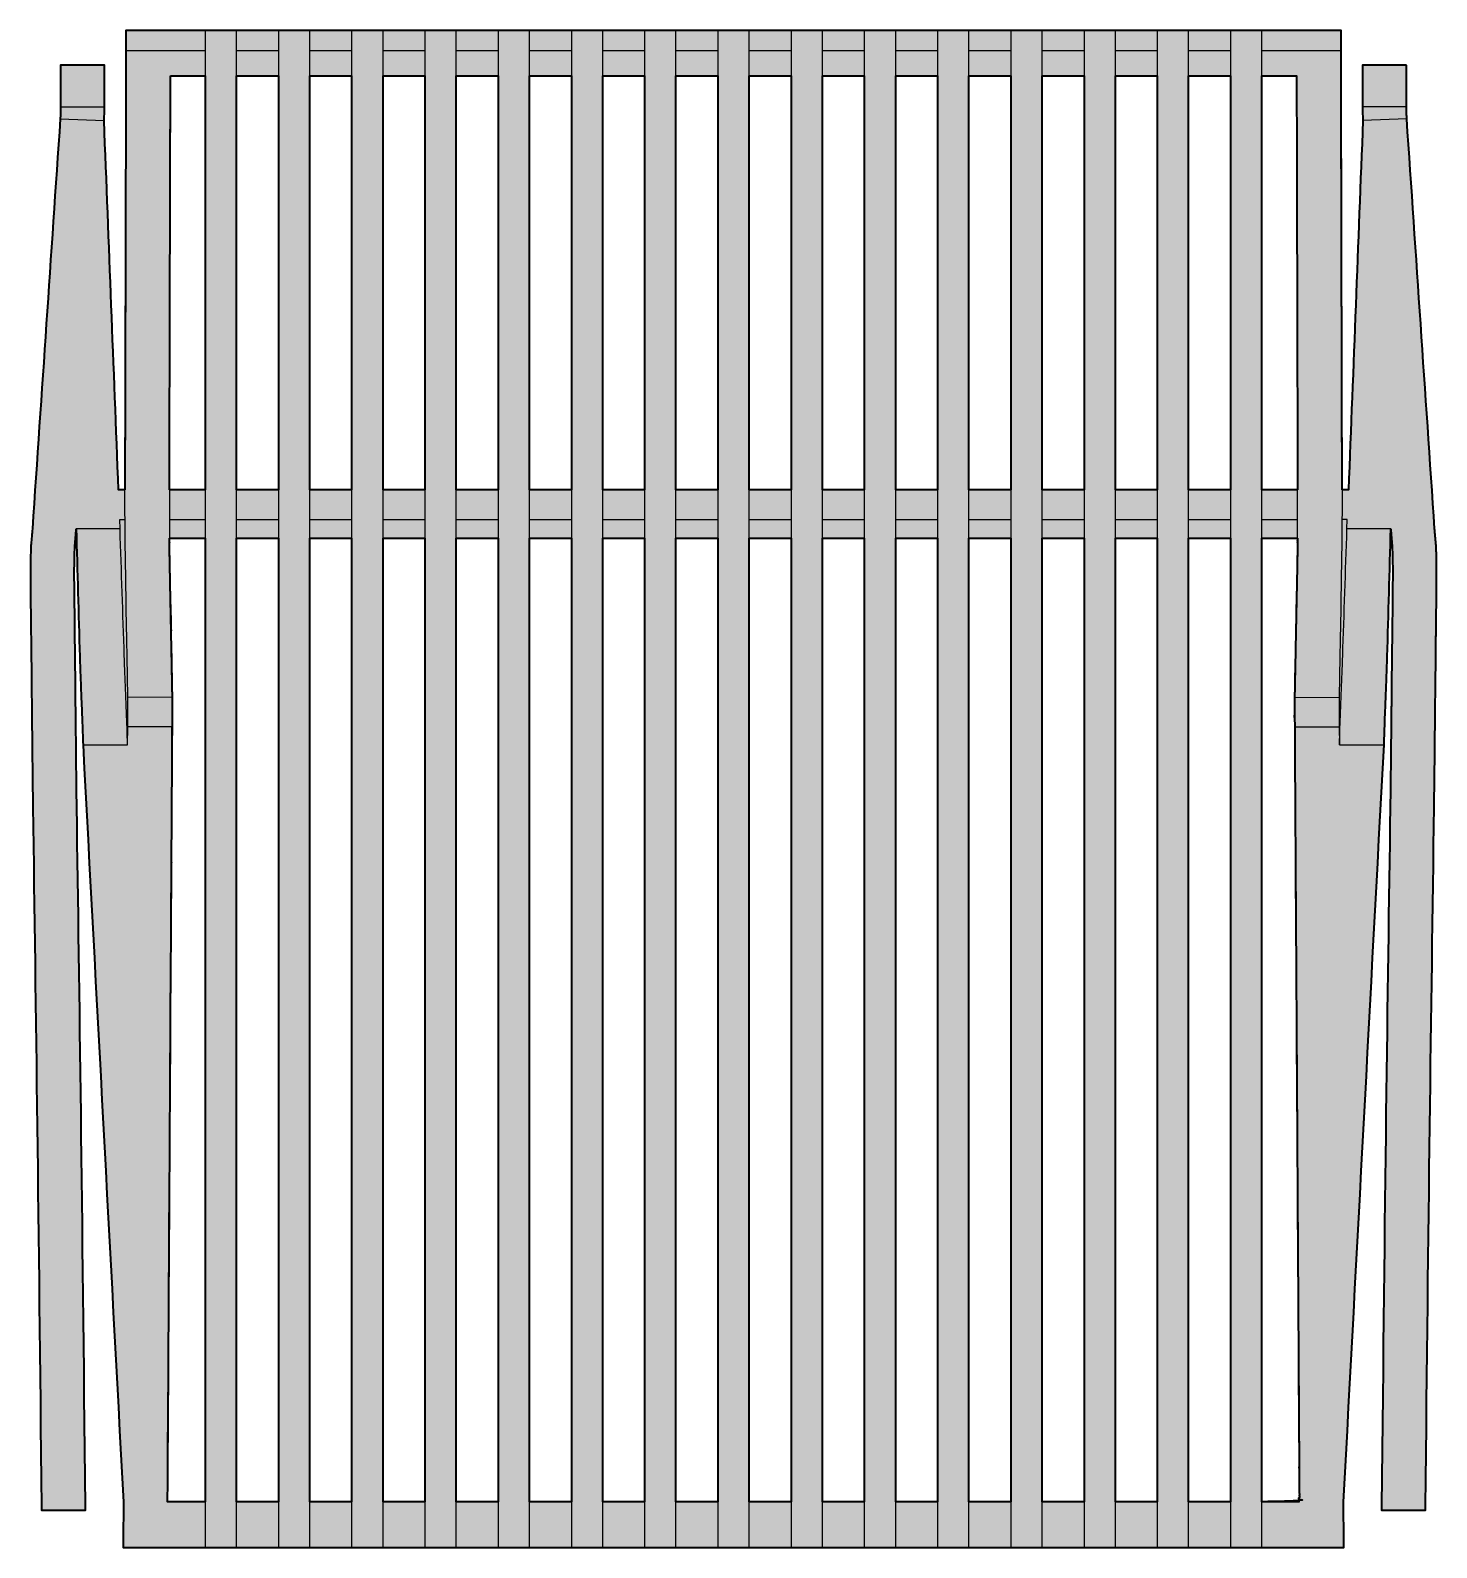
# Model space of a CAD drawing. Header units: millimetres. Extents: x 0 to 1866, y -1115 to 739.
# Drawn here: x 1123 to 1795, y -1111 to -386 of the extents above; entities that cross this region are included whole.
import ezdxf

# ---------------------------------------------------------------- set-up
doc = ezdxf.new("R2010")
doc.units = ezdxf.units.MM
doc.layers.add('Blocks', color=7, linetype='Continuous')
doc.layers.add('Blocks$Fill', color=7, linetype='Continuous', true_color=0xffffff)
doc.layers.add('Blocks$Inner', color=7, linetype='Continuous', lineweight=25, true_color=0x007f00)
doc.layers.add('Blocks$Outline', color=7, linetype='Continuous', lineweight=35, true_color=0xff3f3f)

# ---------------------------------------------------------------- blocks, each defined once
blk = doc.blocks.new('PK25 Lounge Chair Top')
at = {"layer": 'Blocks$Fill'}
h = blk.add_hatch(color=256, dxfattribs=at)
h.paths.add_polyline_path([(82.58, -374.52), (97.58, -374.52), (97.58, -374.52), (117.58, -374.52), (132.58, -374.52), (132.58, -374.52), (152.58, -374.52), (167.58, -374.52), (167.58, -374.52), (187.58, -374.52), (202.58, -374.52), (202.58, -374.52), (222.58, -374.52), (237.58, -374.52), (237.58, -374.52), (257.58, -374.52), (272.58, -374.52), (272.58, -374.52), (292.58, -374.52), (307.58, -374.52), (307.58, -374.52), (327.58, -374.52), (342.58, -374.52), (342.58, -374.52), (362.58, -374.52), (377.58, -374.52), (377.58, -374.52), (397.58, -374.52), (412.58, -374.52), (412.58, -374.52), (432.58, -374.52), (447.58, -374.52), (447.58, -374.52), (467.58, -374.52), (482.58, -374.52), (482.58, -374.52), (502.58, -374.52), (502.58, -374.52), (517.58, -374.52), (517.58, -374.52), (537.58, -374.52), (537.58, -374.52), (552.58, -374.52), (552.58, -374.52), (572.58, -374.52), (572.58, -374.52), (587.58, -374.52), (587.58, -374.52), (626.76, -374.52), (626.6, -352.6), (645.94, 9.06), (646.37, 21.3), (646.71, 29.81), (647.51, 51.38), (649.19, 112.26), (649.8, 104.57), (649.93, 101.37), (650.1, 93.57), (650.12, 89.37), (649.36, 20.91), (649.26, 9.82), (648.92, -20.55), (648.91, -20.83), (644.82, -354.47), (644.82, -356.68), (655.32, -356.68), (665.81, -356.68), (665.81, -355.58), (665.81, -354.47), (669.9, -20.67), (670.35, 20.71), (671.1, 89.18), (671.09, 93.56), (670.92, 101.73), (670.77, 105.08), (670.14, 112.26), (656.83, 308.21), (656.77, 309.44), (656.69, 312.51), (656.68, 313.94), (656.68, 333.94), (635.69, 333.93), (635.69, 313.91), (635.74, 310.43), (635.79, 308.79), (635.86, 307.4), (628.97, 130.93), (625.93, 130.93), (625.4, 350.38), (587.58, 350.38), (572.58, 350.38), (552.58, 350.38), (537.58, 350.38), (517.58, 350.38), (502.58, 350.38), (482.58, 350.38), (467.58, 350.38), (447.58, 350.38), (432.58, 350.38), (412.58, 350.38), (397.58, 350.38), (377.58, 350.38), (362.58, 350.38), (342.58, 350.38), (327.58, 350.38), (307.58, 350.38), (292.58, 350.38), (272.58, 350.38), (257.58, 350.38), (237.58, 350.38), (222.58, 350.38), (202.58, 350.38), (187.58, 350.38), (167.58, 350.38), (152.58, 350.38), (132.58, 350.38), (117.58, 350.38), (97.58, 350.38), (82.58, 350.38), (44.75, 350.38), (44.22, 130.93), (41.18, 130.93), (34.29, 307.4), (34.36, 308.79), (34.44, 312.25), (34.46, 313.91), (34.46, 333.93), (23.96, 333.94), (13.47, 333.94), (13.47, 313.94), (13.43, 310.9), (13.38, 309.44), (13.32, 308.21), (0.01, 112.26), (-0.62, 105.08), (-0.77, 101.73), (-0.94, 93.56), (-0.95, 89.18), (-0.2, 20.71), (-0.1, 9.63), (0.25, -20.71), (4.34, -354.47), (4.34, -355.58), (4.34, -356.68), (14.83, -356.68), (25.33, -356.68), (25.33, -354.47), (21.24, -20.83), (21.23, -20.55), (21.12, -11.54), (20.79, 20.91), (20.04, 89.37), (20.05, 93.57), (20.22, 101.37), (20.36, 104.57), (20.96, 112.26), (22.64, 51.38), (22.86, 45.26), (23.78, 21.3), (24.21, 9.06), (43.55, -352.6), (43.39, -374.52), (64.5, -374.52)], flags=0)
h.paths.add_polyline_path([(587.58, 130.93), (587.58, 328.84), (604.16, 328.84), (604.64, 130.93)], flags=0)
h.paths.add_polyline_path([(604.68, 107.84), (604.68, 106.72), (603.2, 31.89), (603.29, 9.06), (605.5, -352.6), (587.58, -352.6), (587.58, 107.84)], flags=0)
h.paths.add_polyline_path([(572.58, 107.84), (572.58, -352.6), (552.58, -352.6), (552.58, 107.84)], flags=0)
h.paths.add_polyline_path([(572.58, 130.93), (552.58, 130.93), (552.58, 328.84), (572.58, 328.84)], flags=0)
h.paths.add_polyline_path([(517.58, 130.93), (517.58, 328.84), (537.58, 328.84), (537.58, 130.93)], flags=0)
h.paths.add_polyline_path([(537.58, 107.84), (537.58, -352.6), (517.58, -352.6), (517.58, 107.84)], flags=0)
h.paths.add_polyline_path([(482.58, 107.84), (502.58, 107.84), (502.58, -352.6), (482.58, -352.6)], flags=0)
h.paths.add_polyline_path([(482.58, 130.93), (482.58, 328.84), (502.58, 328.84), (502.58, 130.93)], flags=0)
h.paths.add_polyline_path([(447.58, 130.93), (447.58, 328.84), (467.58, 328.84), (467.58, 130.93)], flags=0)
h.paths.add_polyline_path([(467.58, 107.84), (467.58, -352.6), (447.58, -352.6), (447.58, 107.84)], flags=0)
h.paths.add_polyline_path([(432.58, 107.84), (432.58, -352.6), (412.58, -352.6), (412.58, 107.84)], flags=0)
h.paths.add_polyline_path([(412.58, 130.93), (412.58, 328.84), (432.58, 328.84), (432.58, 130.93)], flags=0)
h.paths.add_polyline_path([(377.58, 130.93), (377.58, 328.84), (397.58, 328.84), (397.58, 130.93)], flags=0)
h.paths.add_polyline_path([(397.58, 107.84), (397.58, -352.6), (377.58, -352.6), (377.58, 107.84)], flags=0)
h.paths.add_polyline_path([(342.58, 107.84), (362.58, 107.84), (362.58, -352.6), (342.58, -352.6)], flags=0)
h.paths.add_polyline_path([(362.58, 130.93), (342.58, 130.93), (342.58, 328.84), (362.58, 328.84)], flags=0)
h.paths.add_polyline_path([(327.58, 130.93), (307.58, 130.93), (307.58, 328.84), (327.58, 328.84)], flags=0)
h.paths.add_polyline_path([(307.58, 107.84), (327.58, 107.84), (327.58, -352.6), (307.58, -352.6)], flags=0)
h.paths.add_polyline_path([(292.58, 107.84), (292.58, -352.6), (272.58, -352.6), (272.58, 107.84)], flags=0)
h.paths.add_polyline_path([(292.58, 130.93), (272.58, 130.93), (272.58, 328.84), (292.58, 328.84)], flags=0)
h.paths.add_polyline_path([(257.58, 130.93), (237.58, 130.93), (237.58, 328.84), (257.58, 328.84)], flags=0)
h.paths.add_polyline_path([(257.58, 107.84), (257.58, -352.6), (237.58, -352.6), (237.58, 107.84)], flags=0)
h.paths.add_polyline_path([(222.58, 107.84), (222.58, -352.6), (202.58, -352.6), (202.58, 107.84)], flags=0)
h.paths.add_polyline_path([(222.58, 130.93), (202.58, 130.93), (202.58, 328.84), (222.58, 328.84)], flags=0)
h.paths.add_polyline_path([(167.58, 130.93), (167.58, 328.84), (187.58, 328.84), (187.58, 130.93)], flags=0)
h.paths.add_polyline_path([(167.58, 107.84), (187.58, 107.84), (187.58, -352.6), (167.58, -352.6)], flags=0)
h.paths.add_polyline_path([(152.58, 107.84), (152.58, -352.6), (132.58, -352.6), (132.58, 107.84)], flags=0)
h.paths.add_polyline_path([(152.58, 130.93), (132.58, 130.93), (132.58, 328.84), (152.58, 328.84)], flags=0)
h.paths.add_polyline_path([(117.58, 130.93), (97.58, 130.93), (97.58, 328.84), (117.58, 328.84)], flags=0)
h.paths.add_polyline_path([(117.58, 107.84), (117.58, -352.6), (97.58, -352.6), (97.58, 107.84)], flags=0)
h.paths.add_polyline_path([(65.51, 130.93), (66.02, 328.84), (82.58, 328.84), (82.58, 130.93)], flags=0)
h.paths.add_polyline_path([(66.51, -47.14), (66.51, -47.14), (66.51, -47.14), (66.86, 9.06), (66.9, 17.69), (65.47, 106.72), (65.47, 107.84), (82.58, 107.84), (82.58, -352.6), (64.65, -352.6), (66.51, -47.18)], flags=0)
at = {"layer": 'Blocks$Inner'}
for p, q in [((44.75, 350.38), (625.4, 350.38)), ((44.74, 340.94), (82.58, 340.94)), ((97.58, 340.94), (117.58, 340.94)), ((132.58, 340.94), (152.58, 340.94)), ((167.58, 340.94), (187.58, 340.94)), ((202.58, 340.94), (222.58, 340.95)), ((237.58, 340.95), (257.58, 340.95)), ((272.58, 340.95), (292.58, 340.95)), ((307.58, 340.95), (327.58, 340.95)), ((342.58, 340.95), (362.58, 340.95)), ((377.58, 340.95), (397.58, 340.95)), ((412.58, 340.95), (432.58, 340.96)), ((447.58, 340.96), (467.58, 340.96)), ((482.58, 340.96), (502.58, 340.96)), ((517.58, 340.96), (537.58, 340.96)), ((552.58, 340.96), (572.58, 340.96)), ((587.58, 340.96), (625.42, 340.96)), ((82.58, 328.84), (65.99, 328.84)), ((117.58, 328.84), (97.58, 328.84)), ((152.58, 328.84), (132.58, 328.84)), ((187.58, 328.84), (167.58, 328.84)), ((222.58, 328.84), (202.58, 328.84)), ((257.58, 328.84), (237.58, 328.84)), ((292.58, 328.84), (272.58, 328.84)), ((327.58, 328.84), (307.58, 328.84)), ((362.58, 328.84), (342.58, 328.84)), ((397.58, 328.84), (377.58, 328.84)), ((432.58, 328.84), (412.58, 328.84)), ((467.58, 328.84), (447.58, 328.84)), ((502.58, 328.84), (482.58, 328.84)), ((537.58, 328.84), (517.58, 328.84)), ((572.58, 328.84), (552.58, 328.84)), ((635.69, 313.91), (635.69, 313.44)), ((13.32, 308.21), (34.29, 307.4)), ((656.83, 308.21), (635.86, 307.4)), ((44.22, 130.93), (41.18, 130.93)), ((82.58, 130.93), (65.51, 130.93)), ((117.58, 130.93), (97.58, 130.93)), ((152.58, 130.93), (132.58, 130.93)), ((187.58, 130.93), (167.58, 130.93)), ((222.58, 130.93), (202.58, 130.93)), ((257.58, 130.93), (237.58, 130.93)), ((292.58, 130.93), (272.58, 130.93)), ((327.58, 130.93), (307.58, 130.93)), ((362.58, 130.93), (342.58, 130.93)), ((397.58, 130.93), (377.58, 130.93)), ((432.58, 130.93), (412.58, 130.93)), ((467.58, 130.93), (447.58, 130.93)), ((502.58, 130.93), (482.58, 130.93)), ((537.58, 130.93), (517.58, 130.93)), ((572.58, 130.93), (552.58, 130.93)), ((604.64, 130.93), (587.58, 130.93)), ((625.93, 130.93), (628.97, 130.93)), ((65.47, 116.81), (82.58, 116.81)), ((97.58, 116.81), (117.58, 116.81)), ((132.58, 116.81), (152.58, 116.81)), ((167.58, 116.81), (187.58, 116.81)), ((202.58, 116.81), (222.58, 116.81)), ((237.58, 116.81), (257.58, 116.81)), ((272.58, 116.81), (292.58, 116.81)), ((307.58, 116.81), (327.58, 116.81)), ((342.58, 116.81), (362.58, 116.81)), ((377.58, 116.81), (397.58, 116.81)), ((412.58, 116.81), (432.58, 116.81)), ((447.58, 116.81), (467.58, 116.81)), ((482.58, 116.81), (502.58, 116.81)), ((517.58, 116.81), (537.58, 116.81)), ((552.58, 116.81), (572.58, 116.81)), ((587.58, 116.81), (604.68, 116.81)), ((65.47, 107.84), (82.58, 107.84)), ((97.58, 107.84), (117.58, 107.84)), ((132.58, 107.84), (152.58, 107.84)), ((167.58, 107.84), (187.58, 107.84)), ((202.58, 107.84), (222.58, 107.84)), ((237.58, 107.84), (257.58, 107.84)), ((272.58, 107.84), (292.58, 107.84)), ((307.58, 107.84), (327.58, 107.84)), ((342.58, 107.84), (362.58, 107.84)), ((377.58, 107.84), (397.58, 107.84)), ((412.58, 107.84), (432.58, 107.84)), ((447.58, 107.84), (467.58, 107.84)), ((482.58, 107.84), (502.58, 107.84)), ((517.58, 107.84), (537.58, 107.84)), ((552.58, 107.84), (572.58, 107.84)), ((587.58, 107.84), (604.68, 107.84)), ((20.04, 89.37), (20.37, 61.71)), ((20.79, 20.91), (20.04, 89.37)), ((649.36, 20.91), (650.12, 89.37)), ((650.12, 89.37), (649.78, 61.71)), ((66.95, 31.89), (45.63, 31.79)), ((603.2, 31.89), (624.52, 31.79)), ((23.78, 21.3), (24.21, 9.06)), ((45.54, 9.06), (45.11, 21.3)), ((66.9, 17.69), (45.57, 17.69)), ((603.25, 17.69), (624.58, 17.69)), ((624.61, 9.06), (625.04, 21.3)), ((645.94, 9.06), (646.37, 21.3)), ((21.24, -20.83), (21.23, -20.55)), ((648.91, -20.83), (648.92, -20.55))]:
    blk.add_line(p, q, dxfattribs=at)
for points in [[(82.58, -374.52), (97.58, -374.52), (97.58, 350.38), (82.58, 350.38)], [(117.58, -374.52), (132.58, -374.52), (132.58, 350.38), (117.58, 350.38)], [(152.58, -374.52), (167.58, -374.52), (167.58, 350.38), (152.58, 350.38)], [(187.58, -374.52), (202.58, -374.52), (202.58, 350.38), (187.58, 350.38)], [(222.58, -374.52), (237.58, -374.52), (237.58, 350.38), (222.58, 350.38)], [(257.58, -374.52), (272.58, -374.52), (272.58, 350.38), (257.58, 350.38)], [(292.58, -374.52), (307.58, -374.52), (307.58, 350.38), (292.58, 350.38)], [(327.58, -374.52), (342.58, -374.52), (342.58, 350.38), (327.58, 350.38)], [(362.58, -374.52), (377.58, -374.52), (377.58, 350.38), (362.58, 350.38)], [(397.58, -374.52), (412.58, -374.52), (412.58, 350.38), (397.58, 350.38)], [(432.58, -374.52), (447.58, -374.52), (447.58, 350.38), (432.58, 350.38)], [(467.58, -374.52), (482.58, -374.52), (482.58, 350.38), (467.58, 350.38)], [(502.58, -374.52), (517.58, -374.52), (517.58, 350.38), (502.58, 350.38)], [(537.58, -374.52), (552.58, -374.52), (552.58, 350.38), (537.58, 350.38)], [(572.58, -374.52), (587.58, -374.52), (587.58, 350.38), (572.58, 350.38)], [(656.68, 333.94), (656.68, 313.94), (646.19, 313.92), (635.69, 313.91), (635.69, 333.93), (646.19, 333.94)]]:
    blk.add_lwpolyline(points, close=True, dxfattribs=at)
for points in [[(34.46, 313.91), (34.46, 333.93), (23.96, 333.94), (13.47, 333.94), (13.47, 313.94), (23.96, 313.92), (34.46, 313.91), (34.46, 313.44)], [(604.16, 328.84), (587.58, 328.84)], [(41.91, 112.26), (41.74, 116.81), (44.28, 116.81)], [(628.24, 112.26), (628.41, 116.81), (625.87, 116.81)], [(20.36, 104.57), (20.96, 112.26)], [(41.91, 112.26), (31.44, 112.26), (20.96, 112.26)], [(649.19, 112.26), (638.71, 112.26), (628.24, 112.26)], [(649.8, 104.57), (649.19, 112.26)], [(66.95, 31.89), (66.9, 17.69), (66.86, 9.06)], [(603.29, 9.06), (603.25, 17.69), (603.2, 31.89)], [(24.21, 9.06), (45.54, 9.06), (45.57, 17.69)], [(624.58, 17.69), (624.61, 9.06), (645.94, 9.06)], [(4.34, -354.47), (4.34, -355.58), (4.34, -356.68), (14.83, -356.68), (25.33, -356.68), (25.33, -354.47)], [(43.55, -352.6), (43.39, -374.52), (64.5, -374.52), (609.88, -374.52), (626.76, -374.52), (626.6, -352.6)], [(665.81, -354.47), (665.81, -355.58), (665.81, -356.68), (655.32, -356.68), (644.82, -356.68), (644.82, -354.47)]]:
    blk.add_lwpolyline(points, dxfattribs=at)
for points, degree in [([(44.21, 124.82), (44.39, 199.09), (44.57, 273.37), (44.75, 350.38)], 3), ([(625.4, 350.38), (625.58, 273), (625.76, 198.9), (625.94, 124.82)], 3), ([(66.02, 328.84), (65.84, 265.81), (65.65, 190.74), (65.47, 115.67)], 3), ([(604.68, 115.67), (604.5, 190.74), (604.31, 265.81), (604.16, 328.84)], 3), ([(13.32, 308.21), (8.88, 242.89), (4.45, 177.58), (0.01, 112.26)], 3), ([(41.18, 130.93), (38.89, 189.75), (36.59, 248.57), (34.29, 307.4)], 3), ([(628.97, 130.93), (631.27, 189.75), (633.56, 248.57), (635.86, 307.4)], 3), ([(656.83, 308.21), (661.27, 242.89), (665.7, 177.58), (670.14, 112.26)], 3), ([(45.63, 31.79), (44.64, 88.41), (44.42, 100.54), (44.21, 124.82)], 3), ([(625.94, 124.82), (625.73, 100.54), (625.52, 88.41), (624.52, 31.79)], 3), ([(0.01, 112.26), (-0.62, 105.08)], 1), ([(20.96, 112.26), (21.52, 91.97), (22.08, 71.68), (22.64, 51.38)], 3), ([(43.96, 51.54), (43.28, 71.78), (42.59, 92.02), (41.91, 112.26)], 3), ([(626.19, 51.54), (626.88, 71.78), (627.56, 92.02), (628.24, 112.26)], 3), ([(647.51, 51.38), (648.07, 71.68), (648.63, 91.97), (649.19, 112.26)], 3), ([(670.14, 112.26), (670.77, 105.08)], 1), ([(65.47, 106.72), (65.96, 81.78), (66.46, 56.83), (66.95, 31.89)], 3), ([(603.2, 31.89), (603.69, 56.83), (604.19, 81.78), (604.68, 106.72)], 3), ([(-0.95, 89.18), (-0.2, 20.71)], 1), ([(671.1, 89.18), (670.35, 20.71)], 1), ([(66.23, 72.69), (66.3, 69.65), (66.37, 66.62), (66.44, 63.59)], 3), ([(603.92, 72.69), (603.85, 69.65), (603.78, 66.62), (603.71, 63.59)], 3), ([(24.21, 9.06), (30.66, -111.5), (37.04, -232.06), (43.55, -352.6)], 3), ([(66.86, 9.06), (66.11, -111.5), (65.39, -232.05), (64.65, -352.6)], 3), ([(605.5, -352.6), (604.76, -232.05), (604.04, -111.5), (603.29, 9.06)], 3), ([(626.6, -352.6), (633.12, -232.06), (639.49, -111.5), (645.94, 9.06)], 3), ([(0.25, -20.71), (1.61, -119.26), (2.98, -217.52), (4.34, -354.47)], 3), ([(25.33, -354.47), (23.96, -209.54), (22.6, -111.31), (21.24, -20.83)], 3), ([(644.82, -354.47), (646.19, -209.54), (647.56, -111.31), (648.91, -20.83)], 3), ([(669.9, -20.67), (668.54, -119.26), (667.17, -217.52), (665.81, -354.47)], 3), ([(64.65, -352.6), (65.6, -352.6), (66.55, -352.6), (82.58, -352.6)], 3), ([(97.58, -352.6), (101.89, -352.6), (108.36, -352.6), (117.58, -352.6)], 3), ([(132.58, -352.6), (138.48, -352.6), (145.13, -352.6), (152.58, -352.6)], 3), ([(167.58, -352.6), (173.78, -352.6), (180.44, -352.6), (187.58, -352.6)], 3), ([(202.58, -352.6), (208.91, -352.6), (215.57, -352.6), (222.58, -352.6)], 3), ([(237.58, -352.6), (243.98, -352.6), (250.65, -352.6), (257.58, -352.6)], 3), ([(272.58, -352.6), (279.03, -352.6), (285.69, -352.6), (292.58, -352.6)], 3), ([(307.58, -352.6), (314.06, -352.6), (320.73, -352.6), (327.58, -352.6)], 3), ([(342.58, -352.6), (349.08, -352.6), (355.75, -352.6), (362.58, -352.6)], 3), ([(377.58, -352.6), (384.1, -352.6), (390.77, -352.6), (397.58, -352.6)], 3), ([(412.58, -352.6), (419.12, -352.6), (425.78, -352.6), (432.58, -352.6)], 3), ([(447.58, -352.6), (454.13, -352.6), (460.8, -352.6), (467.58, -352.6)], 3), ([(482.58, -352.6), (489.14, -352.6), (495.81, -352.6), (502.58, -352.6)], 3), ([(517.58, -352.6), (524.15, -352.6), (530.81, -352.6), (537.58, -352.6)], 3), ([(552.58, -352.6), (559.15, -352.6), (565.82, -352.6), (572.58, -352.6)], 3), ([(587.58, -352.6), (593.48, -352.6), (599.46, -352.6), (605.5, -352.6)], 3)]:
    blk.add_open_spline(points, degree=degree, dxfattribs=at)
for points, knots in [([(13.47, 313.94), (13.47, 313.48), (13.46, 312.42), (13.43, 310.87), (13.38, 309.41), (13.34, 308.58), (13.32, 308.21)], [-10.905629, -10.905629, -10.905629, -10.905629, -8.454118, -5.619258, -2.784398, 0, 0, 0, 0]), ([(34.29, 307.4), (34.31, 307.82), (34.36, 308.76), (34.41, 310.4), (34.45, 312.15), (34.46, 313.35), (34.46, 313.91)], [288.813173, 288.813173, 288.813173, 288.813173, 291.597571, 294.432431, 297.267291, 299.718802, 299.718802, 299.718802, 299.718802]), ([(635.86, 307.4), (635.84, 307.82), (635.79, 308.76), (635.74, 310.4), (635.7, 312.15), (635.7, 313.35), (635.69, 313.91)], [288.813173, 288.813173, 288.813173, 288.813173, 291.597571, 294.432431, 297.267291, 299.718802, 299.718802, 299.718802, 299.718802]), ([(656.68, 313.94), (656.68, 313.48), (656.69, 312.42), (656.72, 310.87), (656.77, 309.41), (656.81, 308.58), (656.83, 308.21)], [-10.905629, -10.905629, -10.905629, -10.905629, -8.454118, -5.619258, -2.784398, 0, 0, 0, 0]), ([(-0.62, 105.08), (-0.68, 104.06), (-0.77, 101.79), (-0.88, 97.88), (-0.94, 93.62), (-0.95, 90.65), (-0.95, 89.18)], [323.21844, 323.21844, 323.21844, 323.21844, 326.595882, 330.033383, 333.470883, 336.848325, 336.848325, 336.848325, 336.848325]), ([(20.04, 89.37), (20.03, 90.79), (20.05, 93.63), (20.11, 97.7), (20.21, 101.43), (20.3, 103.59), (20.36, 104.57)], [1346.632609, 1346.632609, 1346.632609, 1346.632609, 1350.010051, 1353.447551, 1356.885052, 1360.262494, 1360.262494, 1360.262494, 1360.262494]), ([(650.12, 89.37), (650.12, 90.79), (650.11, 93.63), (650.05, 97.7), (649.94, 101.43), (649.85, 103.59), (649.8, 104.57)], [1346.632609, 1346.632609, 1346.632609, 1346.632609, 1350.010051, 1353.447551, 1356.885052, 1360.262494, 1360.262494, 1360.262494, 1360.262494]), ([(670.77, 105.08), (670.83, 104.06), (670.93, 101.79), (671.03, 97.88), (671.09, 93.62), (671.1, 90.65), (671.1, 89.18)], [323.21844, 323.21844, 323.21844, 323.21844, 326.595882, 330.033383, 333.470883, 336.848325, 336.848325, 336.848325, 336.848325]), ([(22.64, 51.38), (22.71, 49.54), (22.85, 45.39), (23.13, 38.08), (23.44, 29.94), (23.67, 24.19), (23.78, 21.3)], [98.257339, 98.257339, 98.257339, 98.257339, 105.820045, 113.519564, 121.219083, 128.781789, 128.781789, 128.781789, 128.781789]), ([(45.11, 21.3), (44.99, 24.18), (44.76, 29.93), (44.45, 38.09), (44.17, 45.47), (44.02, 49.67), (43.96, 51.54)], [0, 0, 0, 0, 7.562706, 15.262225, 22.961744, 30.52445, 30.52445, 30.52445, 30.52445]), ([(625.04, 21.3), (625.16, 24.18), (625.39, 29.93), (625.7, 38.09), (625.98, 45.47), (626.13, 49.67), (626.19, 51.54)], [0, 0, 0, 0, 7.562706, 15.262225, 22.961744, 30.52445, 30.52445, 30.52445, 30.52445]), ([(646.37, 21.3), (646.48, 24.19), (646.71, 29.94), (647.03, 38.08), (647.3, 45.39), (647.45, 49.54), (647.51, 51.38)], [1506.635387, 1506.635387, 1506.635387, 1506.635387, 1514.198092, 1521.897612, 1529.597131, 1537.159837, 1537.159837, 1537.159837, 1537.159837]), ([(-0.2, 20.71), (-0.17, 17.02), (-0.1, 9.52), (0.01, -1.48), (0.13, -11.76), (0.21, -17.91), (0.25, -20.71)], [405.315547, 405.315547, 405.315547, 405.315547, 415.353929, 425.571569, 435.789208, 445.657445, 445.657445, 445.657445, 445.657445]), ([(21.23, -20.55), (21.2, -17.74), (21.12, -11.59), (21, -1.3), (20.89, 9.71), (20.82, 17.21), (20.79, 20.91)], [1237.823489, 1237.823489, 1237.823489, 1237.823489, 1247.691726, 1257.909365, 1268.127005, 1278.165387, 1278.165387, 1278.165387, 1278.165387]), ([(648.92, -20.55), (648.95, -17.74), (649.03, -11.59), (649.15, -1.3), (649.26, 9.71), (649.33, 17.21), (649.36, 20.91)], [1237.823489, 1237.823489, 1237.823489, 1237.823489, 1247.691726, 1257.909365, 1268.127005, 1278.165387, 1278.165387, 1278.165387, 1278.165387]), ([(670.35, 20.71), (670.32, 17.02), (670.25, 9.52), (670.14, -1.48), (670.02, -11.76), (669.94, -17.91), (669.9, -20.67)], [405.315547, 405.315547, 405.315547, 405.315547, 415.353929, 425.571569, 435.789208, 445.657445, 445.657445, 445.657445, 445.657445])]:
    blk.add_open_spline(points, degree=3, knots=knots, dxfattribs=at)
for points, weights in [([(65.47, 115.67), (65.47, 112.04), (65.47, 106.72)], [0.859580134679, 0.845273901106, 0.864927682449]), ([(604.68, 106.72), (604.68, 112.04), (604.68, 115.67)], [0.864927682449, 0.845273901106, 0.859580134679])]:
    blk.add_rational_spline(points, weights, degree=2, dxfattribs=at)
for points, weights, knots in [([(45.57, 17.69), (45.58, 19.29), (45.59, 20.9), (45.63, 26.75), (45.63, 31.79)], [0.945619357283, 0.969668629315, 1, 0.897991165727, 0.867037593928], [29.9600425, 29.9600425, 29.9600425, 30.1227106, 30.1227106, 30.6697875, 30.6697875, 30.6697875]), ([(624.52, 31.79), (624.52, 26.75), (624.56, 20.9), (624.57, 19.29), (624.58, 17.69)], [0.867037593928, 0.897991165727, 1, 0.969668629315, 0.945619357283], [1473.7496551, 1473.7496551, 1473.7496551, 1474.296732, 1474.296732, 1474.4594002, 1474.4594002, 1474.4594002])]:
    blk.add_rational_spline(points, weights, degree=2, knots=knots, dxfattribs=at)
at = {"layer": 'Blocks$Outline'}
for points in [[(97.58, 350.38), (82.58, 350.38)], [(132.58, 350.38), (117.58, 350.38)], [(167.58, 350.38), (152.58, 350.38)], [(202.58, 350.38), (187.58, 350.38)], [(237.58, 350.38), (222.58, 350.38)], [(272.58, 350.38), (257.58, 350.38)], [(307.58, 350.38), (292.58, 350.38)], [(342.58, 350.38), (327.58, 350.38)], [(377.58, 350.38), (362.58, 350.38)], [(412.58, 350.38), (397.58, 350.38)], [(447.58, 350.38), (432.58, 350.38)], [(482.58, 350.38), (467.58, 350.38)], [(517.58, 350.38), (502.58, 350.38)], [(552.58, 350.38), (537.58, 350.38)], [(587.58, 350.38), (572.58, 350.38)], [(656.68, 333.94), (646.19, 333.94), (635.69, 333.93), (635.69, 313.91)], [(656.68, 313.94), (656.68, 333.94)], [(66.02, 328.84), (82.58, 328.84)], [(82.58, 328.84), (82.58, 130.93)], [(97.58, 130.93), (97.58, 328.84)], [(97.58, 328.84), (117.58, 328.84)], [(117.58, 328.84), (117.58, 130.93)], [(132.58, 130.93), (132.58, 328.84)], [(132.58, 328.84), (152.58, 328.84)], [(152.58, 328.84), (152.58, 130.93)], [(167.58, 130.93), (167.58, 328.84)], [(167.58, 328.84), (187.58, 328.84)], [(187.58, 328.84), (187.58, 130.93)], [(202.58, 130.93), (202.58, 328.84)], [(202.58, 328.84), (222.58, 328.84)], [(222.58, 328.84), (222.58, 130.93)], [(237.58, 130.93), (237.58, 328.84)], [(237.58, 328.84), (257.58, 328.84)], [(257.58, 328.84), (257.58, 130.93)], [(272.58, 130.93), (272.58, 328.84)], [(272.58, 328.84), (292.58, 328.84)], [(292.58, 328.84), (292.58, 130.93)], [(307.58, 130.93), (307.58, 328.84)], [(307.58, 328.84), (327.58, 328.84)], [(327.58, 328.84), (327.58, 130.93)], [(342.58, 130.93), (342.58, 328.84)], [(342.58, 328.84), (362.58, 328.84)], [(362.58, 328.84), (362.58, 130.93)], [(377.58, 130.93), (377.58, 328.84)], [(377.58, 328.84), (397.58, 328.84)], [(397.58, 328.84), (397.58, 130.93)], [(412.58, 130.93), (412.58, 328.84)], [(412.58, 328.84), (432.58, 328.84)], [(432.58, 328.84), (432.58, 130.93)], [(447.58, 130.93), (447.58, 328.84)], [(447.58, 328.84), (467.58, 328.84)], [(467.58, 328.84), (467.58, 130.93)], [(482.58, 130.93), (482.58, 328.84)], [(482.58, 328.84), (502.58, 328.84)], [(502.58, 328.84), (502.58, 130.93)], [(517.58, 130.93), (517.58, 328.84)], [(517.58, 328.84), (537.58, 328.84)], [(537.58, 328.84), (537.58, 130.93)], [(552.58, 130.93), (552.58, 328.84)], [(552.58, 328.84), (572.58, 328.84)], [(572.58, 328.84), (572.58, 130.93)], [(587.58, 130.93), (587.58, 328.84)], [(82.58, 130.93), (65.51, 130.93)], [(117.58, 130.93), (97.58, 130.93)], [(152.58, 130.93), (132.58, 130.93)], [(187.58, 130.93), (167.58, 130.93)], [(222.58, 130.93), (202.58, 130.93)], [(257.58, 130.93), (237.58, 130.93)], [(292.58, 130.93), (272.58, 130.93)], [(327.58, 130.93), (307.58, 130.93)], [(362.58, 130.93), (342.58, 130.93)], [(397.58, 130.93), (377.58, 130.93)], [(432.58, 130.93), (412.58, 130.93)], [(467.58, 130.93), (447.58, 130.93)], [(502.58, 130.93), (482.58, 130.93)], [(537.58, 130.93), (517.58, 130.93)], [(572.58, 130.93), (552.58, 130.93)], [(604.64, 130.93), (587.58, 130.93)], [(65.47, 107.84), (82.58, 107.84)], [(82.58, 107.84), (82.58, -352.6)], [(97.58, -352.6), (97.58, 107.84)], [(97.58, 107.84), (117.58, 107.84)], [(117.58, 107.84), (117.58, -352.6)], [(132.58, -352.6), (132.58, 107.84)], [(132.58, 107.84), (152.58, 107.84)], [(152.58, 107.84), (152.58, -352.6)], [(167.58, 107.84), (187.58, 107.84)], [(167.58, -352.6), (167.58, 107.84)], [(187.58, 107.84), (187.58, -352.6)], [(202.58, -352.6), (202.58, 107.84)], [(202.58, 107.84), (222.58, 107.84)], [(222.58, 107.84), (222.58, -352.6)], [(237.58, -352.6), (237.58, 107.84)], [(237.58, 107.84), (257.58, 107.84)], [(257.58, 107.84), (257.58, -352.6)], [(272.58, -352.6), (272.58, 107.84)], [(272.58, 107.84), (292.58, 107.84)], [(292.58, 107.84), (292.58, -352.6)], [(307.58, 107.84), (327.58, 107.84)], [(307.58, -352.6), (307.58, 107.84)], [(327.58, 107.84), (327.58, -352.6)], [(342.58, 107.84), (362.58, 107.84)], [(342.58, -352.6), (342.58, 107.84)], [(362.58, 107.84), (362.58, -352.6)], [(377.58, -352.6), (377.58, 107.84)], [(377.58, 107.84), (397.58, 107.84)], [(397.58, 107.84), (397.58, -352.6)], [(412.58, -352.6), (412.58, 107.84)], [(412.58, 107.84), (432.58, 107.84)], [(432.58, 107.84), (432.58, -352.6)], [(447.58, -352.6), (447.58, 107.84)], [(447.58, 107.84), (467.58, 107.84)], [(467.58, 107.84), (467.58, -352.6)], [(482.58, 107.84), (502.58, 107.84)], [(482.58, -352.6), (482.58, 107.84)], [(502.58, 107.84), (502.58, -352.6)], [(517.58, -352.6), (517.58, 107.84)], [(517.58, 107.84), (537.58, 107.84)], [(537.58, 107.84), (537.58, -352.6)], [(552.58, -352.6), (552.58, 107.84)], [(552.58, 107.84), (572.58, 107.84)], [(572.58, 107.84), (572.58, -352.6)], [(587.58, -352.6), (587.58, 107.84)], [(587.58, 107.84), (604.68, 107.84)], [(66.51, -47.18), (66.51, -47.14)], [(82.58, -374.52), (97.58, -374.52), (97.58, -374.52)], [(117.58, -374.52), (132.58, -374.52), (132.58, -374.52)], [(152.58, -374.52), (167.58, -374.52), (167.58, -374.52)], [(187.58, -374.52), (202.58, -374.52), (202.58, -374.52)], [(222.58, -374.52), (237.58, -374.52), (237.58, -374.52)], [(257.58, -374.52), (272.58, -374.52), (272.58, -374.52)], [(292.58, -374.52), (307.58, -374.52), (307.58, -374.52)], [(327.58, -374.52), (342.58, -374.52), (342.58, -374.52)], [(362.58, -374.52), (377.58, -374.52), (377.58, -374.52)], [(397.58, -374.52), (412.58, -374.52), (412.58, -374.52)], [(432.58, -374.52), (447.58, -374.52), (447.58, -374.52)], [(467.58, -374.52), (482.58, -374.52), (482.58, -374.52)], [(502.58, -374.52), (502.58, -374.52)], [(502.58, -374.52), (517.58, -374.52), (517.58, -374.52)], [(537.58, -374.52), (537.58, -374.52)], [(537.58, -374.52), (552.58, -374.52), (552.58, -374.52)], [(572.58, -374.52), (572.58, -374.52)], [(572.58, -374.52), (587.58, -374.52), (587.58, -374.52)]]:
    blk.add_lwpolyline(points, dxfattribs=at)
for points, knots in [([(82.58, 350.38), (69.97, 350.38), (57.36, 350.38), (44.75, 350.38), (44.58, 275.48), (44.4, 203.17), (44.22, 130.93)], [-500.192569, -500.192569, -500.192569, -500.192569, -462.369911, -462.369911, -462.369911, -85.245879, -85.245879, -85.245879, -85.245879]), ([(625.93, 130.93), (625.76, 199.97), (625.58, 272.11), (625.41, 347.24), (625.4, 350.38), (612.79, 350.38), (600.18, 350.38), (587.58, 350.38)], [-1419.173584, -1419.173584, -1419.173584, -1419.173584, -1058.728219, -1043.015227, -1043.015227, -1043.015227, -1005.192569, -1005.192569, -1005.192569, -1005.192569]), ([(44.22, 130.93), (43.21, 130.93), (42.2, 130.93), (41.18, 130.93), (38.89, 189.75), (36.59, 248.57), (34.29, 307.4), (34.31, 307.82), (34.36, 308.76), (34.41, 310.4), (34.45, 312.15), (34.46, 313.35), (34.46, 313.91), (34.46, 320.59), (34.46, 327.26), (34.46, 333.93), (30.96, 333.93), (27.46, 333.93), (23.96, 333.94), (20.47, 333.94), (16.97, 333.94), (13.47, 333.94), (13.47, 327.27), (13.47, 320.6), (13.47, 313.94)], [0, 0, 0, 0, 3.037311, 3.037311, 3.037311, 288.813173, 288.813173, 288.813173, 291.597571, 294.432431, 297.267291, 299.718802, 299.718802, 299.718802, 319.74069, 319.74069, 319.74069, 320.74069, 320.74069, 320.74069, 321.74069, 321.74069, 321.74069, 341.741302, 341.741302, 341.741302, 341.741302]), ([(587.58, 328.84), (593.1, 328.84), (598.63, 328.84), (604.16, 328.84), (604.3, 270.09), (604.47, 200.86), (604.64, 130.93)], [-627.301266, -627.301266, -627.301266, -627.301266, -610.719886, -610.719886, -610.719886, -245.338906, -245.338906, -245.338906, -245.338906]), ([(13.47, 313.94), (13.47, 313.48), (13.46, 312.42), (13.43, 310.87), (13.38, 309.41), (13.34, 308.58), (13.32, 308.21), (8.88, 242.89), (4.45, 177.58), (0.01, 112.26), (-0.2, 109.87), (-0.41, 107.47), (-0.62, 105.08), (-0.68, 104.06), (-0.77, 101.79), (-0.88, 97.88), (-0.94, 93.62), (-0.95, 90.65), (-0.95, 89.18), (-0.7, 66.36), (-0.45, 43.53), (-0.2, 20.71), (-0.17, 17.02), (-0.1, 9.52), (0.01, -1.48), (0.13, -11.76), (0.21, -17.91), (0.25, -20.71)], [-10.905629, -10.905629, -10.905629, -10.905629, -8.454118, -5.619258, -2.784398, 0, 0, 0, 316.013701, 316.013701, 316.013701, 323.21844, 323.21844, 323.21844, 326.595882, 330.033383, 333.470883, 336.848325, 336.848325, 336.848325, 405.315547, 405.315547, 405.315547, 415.353929, 425.571569, 435.789208, 445.657445, 445.657445, 445.657445, 445.657445]), ([(635.69, 313.91), (635.7, 313.35), (635.7, 312.15), (635.74, 310.4), (635.79, 308.76), (635.84, 307.82), (635.86, 307.4), (633.56, 248.57), (631.27, 189.75), (628.97, 130.93), (627.95, 130.93), (626.94, 130.93), (625.93, 130.93)], [-299.718802, -299.718802, -299.718802, -299.718802, -297.267292, -294.432432, -291.597573, -288.813174, -288.813174, -288.813174, -3.037311, -3.037311, -3.037311, 0, 0, 0, 0]), ([(669.9, -20.67), (669.94, -17.91), (670.02, -11.76), (670.14, -1.48), (670.25, 9.52), (670.32, 17.02), (670.35, 20.71), (670.6, 43.53), (670.85, 66.36), (671.1, 89.18), (671.1, 90.65), (671.09, 93.62), (671.03, 97.88), (670.93, 101.79), (670.83, 104.06), (670.77, 105.08), (670.56, 107.47), (670.35, 109.87), (670.14, 112.26), (665.7, 177.58), (661.27, 242.89), (656.83, 308.21), (656.81, 308.58), (656.77, 309.41), (656.72, 310.87), (656.69, 312.42), (656.68, 313.48), (656.68, 313.94)], [-445.657445, -445.657445, -445.657445, -445.657445, -435.789208, -425.571569, -415.353929, -405.315547, -405.315547, -405.315547, -336.848325, -336.848325, -336.848325, -333.470883, -330.033383, -326.595882, -323.21844, -323.21844, -323.21844, -316.013701, -316.013701, -316.013701, 0, 0, 0, 2.784398, 5.619258, 8.454118, 10.905629, 10.905629, 10.905629, 10.905629]), ([(21.24, -20.83), (21.24, -20.74), (21.24, -20.64), (21.23, -20.55), (21.2, -17.74), (21.12, -11.59), (21, -1.3), (20.89, 9.71), (20.82, 17.21), (20.79, 20.91), (20.54, 43.73), (20.29, 66.55), (20.04, 89.37), (20.03, 90.79), (20.05, 93.63), (20.11, 97.7), (20.21, 101.43), (20.3, 103.59), (20.36, 104.57), (20.56, 107.13), (20.76, 109.69), (20.96, 112.26)], [-0.286635, -0.286635, -0.286635, -0.286635, 0, 0, 0, 9.868237, 20.085877, 30.303516, 40.341898, 40.341898, 40.341898, 108.80912, 108.80912, 108.80912, 112.186563, 115.624063, 119.061563, 122.439006, 122.439006, 122.439006, 130.156667, 130.156667, 130.156667, 130.156667]), ([(20.96, 112.26), (21.52, 91.97), (22.08, 71.68), (22.64, 51.38), (22.71, 49.54), (22.85, 45.39), (23.13, 38.08), (23.44, 29.94), (23.67, 24.19), (23.78, 21.3), (23.93, 17.22), (24.07, 13.14), (24.21, 9.06), (30.66, -111.5), (37.04, -232.06), (43.55, -352.6), (43.5, -359.91), (43.45, -367.21), (43.39, -374.52), (50.43, -374.52), (57.46, -374.52), (64.5, -374.52), (70.52, -374.52), (76.55, -374.52), (82.58, -374.52)], [0, 0, 0, 0, 98.257339, 98.257339, 98.257339, 105.820045, 113.519564, 121.219083, 128.781789, 128.781789, 128.781789, 141.031573, 141.031573, 141.031573, 504.113399, 504.113399, 504.113399, 526.026855, 526.026855, 526.026855, 547.128705, 547.128705, 547.128705, 565.210853, 565.210853, 565.210853, 565.210853]), ([(587.58, -374.52), (595.01, -374.52), (602.45, -374.52), (609.88, -374.52), (615.51, -374.52), (621.13, -374.52), (626.76, -374.52), (626.71, -367.21), (626.65, -359.91), (626.6, -352.6), (633.12, -232.06), (639.49, -111.5), (645.94, 9.06), (646.08, 13.14), (646.22, 17.22), (646.37, 21.3), (646.48, 24.19), (646.71, 29.94), (647.03, 38.08), (647.3, 45.39), (647.45, 49.54), (647.51, 51.38), (648.07, 71.68), (648.63, 91.97), (649.19, 112.26)], [1070.210853, 1070.210853, 1070.210853, 1070.210853, 1092.515872, 1092.515872, 1092.515872, 1109.390321, 1109.390321, 1109.390321, 1131.303777, 1131.303777, 1131.303777, 1494.385603, 1494.385603, 1494.385603, 1506.635387, 1506.635387, 1506.635387, 1514.198092, 1521.897612, 1529.597131, 1537.159837, 1537.159837, 1537.159837, 1635.417176, 1635.417176, 1635.417176, 1635.417176]), ([(649.19, 112.26), (649.39, 109.69), (649.59, 107.13), (649.8, 104.57), (649.85, 103.59), (649.94, 101.43), (650.05, 97.7), (650.11, 93.63), (650.12, 90.79), (650.12, 89.37), (649.86, 66.55), (649.61, 43.73), (649.36, 20.91), (649.33, 17.21), (649.26, 9.71), (649.15, -1.3), (649.03, -11.59), (648.95, -17.74), (648.92, -20.55), (648.92, -20.64), (648.91, -20.74), (648.91, -20.83)], [-130.156667, -130.156667, -130.156667, -130.156667, -122.439006, -122.439006, -122.439006, -119.061563, -115.624063, -112.186563, -108.80912, -108.80912, -108.80912, -40.341898, -40.341898, -40.341898, -30.303516, -20.085877, -9.868237, 0, 0, 0, 0.286635, 0.286635, 0.286635, 0.286635]), ([(0.25, -20.71), (1.61, -119.26), (2.98, -217.52), (4.34, -354.47), (4.34, -354.84), (4.34, -355.21), (4.34, -355.58), (4.34, -355.94), (4.34, -356.31), (4.34, -356.68), (7.84, -356.68), (11.33, -356.68), (14.83, -356.68), (18.33, -356.68), (21.83, -356.68), (25.33, -356.68), (25.33, -355.94), (25.33, -355.21), (25.33, -354.47), (23.96, -209.54), (22.6, -111.31), (21.24, -20.83)], [-399.10977, -399.10977, -399.10977, -399.10977, -6.20707, -6.20707, -6.20707, -5.20707, -5.20707, -5.20707, -4.20707, -4.20707, -4.20707, -3.20707, -3.20707, -3.20707, -2.20707, -2.20707, -2.20707, 0, 0, 0, 392.769638, 392.769638, 392.769638, 392.769638]), ([(648.91, -20.83), (647.56, -111.31), (646.19, -209.54), (644.82, -354.47), (644.82, -355.21), (644.82, -355.94), (644.82, -356.68), (648.32, -356.68), (651.82, -356.68), (655.32, -356.68), (658.82, -356.68), (662.31, -356.68), (665.81, -356.68), (665.81, -356.31), (665.81, -355.94), (665.81, -355.58), (665.81, -355.21), (665.81, -354.84), (665.81, -354.47), (667.17, -217.52), (668.54, -119.26), (669.9, -20.67)], [-392.769638, -392.769638, -392.769638, -392.769638, 0, 0, 0, 2.20707, 2.20707, 2.20707, 3.20707, 3.20707, 3.20707, 4.20707, 4.20707, 4.20707, 5.20707, 5.20707, 5.20707, 6.20707, 6.20707, 6.20707, 399.10977, 399.10977, 399.10977, 399.10977]), ([(82.58, -352.6), (66.55, -352.6), (65.6, -352.6), (64.65, -352.6), (65.27, -250.79), (65.88, -148.99), (66.51, -47.18)], [-477.033467, -477.033467, -477.033467, -477.033467, -474.178758, -474.178758, -474.178758, -167.550838, -167.550838, -167.550838, -167.550838])]:
    blk.add_open_spline(points, degree=3, knots=knots, dxfattribs=at)
for points in [[(117.58, 350.38), (110.91, 350.38), (104.24, 350.38), (97.58, 350.38)], [(152.58, 350.38), (145.91, 350.38), (139.24, 350.38), (132.58, 350.38)], [(187.58, 350.38), (180.91, 350.38), (174.24, 350.38), (167.58, 350.38)], [(222.58, 350.38), (215.91, 350.38), (209.24, 350.38), (202.58, 350.38)], [(257.58, 350.38), (250.91, 350.38), (244.24, 350.38), (237.58, 350.38)], [(292.58, 350.38), (285.91, 350.38), (279.24, 350.38), (272.58, 350.38)], [(327.58, 350.38), (320.91, 350.38), (314.24, 350.38), (307.58, 350.38)], [(362.58, 350.38), (355.91, 350.38), (349.24, 350.38), (342.58, 350.38)], [(397.58, 350.38), (390.91, 350.38), (384.24, 350.38), (377.58, 350.38)], [(432.58, 350.38), (425.91, 350.38), (419.24, 350.38), (412.58, 350.38)], [(467.58, 350.38), (460.91, 350.38), (454.24, 350.38), (447.58, 350.38)], [(502.58, 350.38), (495.91, 350.38), (489.24, 350.38), (482.58, 350.38)], [(537.58, 350.38), (530.91, 350.38), (524.24, 350.38), (517.58, 350.38)], [(572.58, 350.38), (565.91, 350.38), (559.24, 350.38), (552.58, 350.38)], [(65.51, 130.93), (65.68, 200.86), (65.85, 270.08), (66.02, 328.84)], [(117.58, -352.6), (108.36, -352.6), (101.89, -352.6), (97.58, -352.6)], [(152.58, -352.6), (145.13, -352.6), (138.48, -352.6), (132.58, -352.6)], [(187.58, -352.6), (180.44, -352.6), (173.78, -352.6), (167.58, -352.6)], [(222.58, -352.6), (215.57, -352.6), (208.91, -352.6), (202.58, -352.6)], [(257.58, -352.6), (250.65, -352.6), (243.98, -352.6), (237.58, -352.6)], [(292.58, -352.6), (285.69, -352.6), (279.03, -352.6), (272.58, -352.6)], [(327.58, -352.6), (320.73, -352.6), (314.06, -352.6), (307.58, -352.6)], [(362.58, -352.6), (355.75, -352.6), (349.08, -352.6), (342.58, -352.6)], [(397.58, -352.6), (390.77, -352.6), (384.1, -352.6), (377.58, -352.6)], [(432.58, -352.6), (425.78, -352.6), (419.12, -352.6), (412.58, -352.6)], [(467.58, -352.6), (460.8, -352.6), (454.13, -352.6), (447.58, -352.6)], [(502.58, -352.6), (495.81, -352.6), (489.14, -352.6), (482.58, -352.6)], [(537.58, -352.6), (530.81, -352.6), (524.15, -352.6), (517.58, -352.6)], [(572.58, -352.6), (565.82, -352.6), (559.15, -352.6), (552.58, -352.6)], [(97.58, -374.52), (104.24, -374.52), (110.91, -374.52), (117.58, -374.52)], [(132.58, -374.52), (139.24, -374.52), (145.91, -374.52), (152.58, -374.52)], [(167.58, -374.52), (174.24, -374.52), (180.91, -374.52), (187.58, -374.52)], [(202.58, -374.52), (209.24, -374.52), (215.91, -374.52), (222.58, -374.52)], [(237.58, -374.52), (244.24, -374.52), (250.91, -374.52), (257.58, -374.52)], [(272.58, -374.52), (279.24, -374.52), (285.91, -374.52), (292.58, -374.52)], [(307.58, -374.52), (314.24, -374.52), (320.91, -374.52), (327.58, -374.52)], [(342.58, -374.52), (349.24, -374.52), (355.91, -374.52), (362.58, -374.52)], [(377.58, -374.52), (384.24, -374.52), (390.91, -374.52), (397.58, -374.52)], [(412.58, -374.52), (419.24, -374.52), (425.91, -374.52), (432.58, -374.52)], [(447.58, -374.52), (454.24, -374.52), (460.91, -374.52), (467.58, -374.52)], [(482.58, -374.52), (489.24, -374.52), (495.91, -374.52), (502.58, -374.52)], [(517.58, -374.52), (524.24, -374.52), (530.91, -374.52), (537.58, -374.52)], [(552.58, -374.52), (559.24, -374.52), (565.91, -374.52), (572.58, -374.52)]]:
    blk.add_open_spline(points, degree=3, dxfattribs=at)
for points, weights, knots in [([(66.51, -47.14), (66.51, -47.14), (66.63, -28.41), (66.75, -9.67), (66.86, 9.06), (66.87, 11.93), (66.89, 14.81), (66.9, 17.69), (66.91, 22.42), (66.93, 27.16), (66.95, 31.89), (66.46, 56.83), (65.96, 81.78), (65.47, 106.72), (65.47, 107.1), (65.47, 107.47), (65.47, 107.84)], [1.00622111605, 1.00622111605, 1.00622111605, 1.00622111605, 1.00622111605, 1.00622111605, 1.00622111605, 1.00622111605, 1.00622111605, 1.00622111605, 1.00622111605, 1.00622111605, 1.00622111605, 1.00622111605, 1.00457154522, 1.0030762031, 1.00173508967], [-167.509228, -167.509228, -167.509228, -167.509228, -167.509228, -111.096932, -111.096932, -111.096932, -102.461227, -102.461227, -102.461227, -88.265051, -88.265051, -88.265051, -0.378211, -0.378211, -0.378211, -0.337281, -0.337281, -0.337281, -0.337281]), ([(604.68, 107.84), (604.68, 107.47), (604.68, 107.1), (604.68, 106.72), (604.19, 81.78), (603.69, 56.83), (603.2, 31.89), (603.22, 27.16), (603.24, 22.42), (603.25, 17.69), (603.27, 14.81), (603.28, 11.93), (603.29, 9.06), (604.04, -111.5), (604.76, -232.05), (605.5, -352.6), (599.46, -352.6), (593.48, -352.6), (587.58, -352.6)], [0.995538599793, 0.996872219537, 0.998359352939, 1, 1, 1, 1, 1, 1, 1, 1, 1, 1, 1, 1, 1, 1, 1, 1], [-218.427967, -218.427967, -218.427967, -218.427967, -218.387005, -218.387005, -218.387005, -130.500165, -130.500165, -130.500165, -116.303989, -116.303989, -116.303989, -107.668284, -107.668284, -107.668284, 255.413542, 255.413542, 255.413542, 255.586435, 255.586435, 255.586435, 255.586435])]:
    blk.add_rational_spline(points, weights, degree=3, knots=knots, dxfattribs=at)

msp = doc.modelspace()

# ---------------------------------------------------------------- block references
at = {"layer": 'Blocks'}
msp.add_blockref('PK25 Lounge Chair Top', (1124.24, -736.67), dxfattribs=at)

doc.saveas('drawing.dxf')
